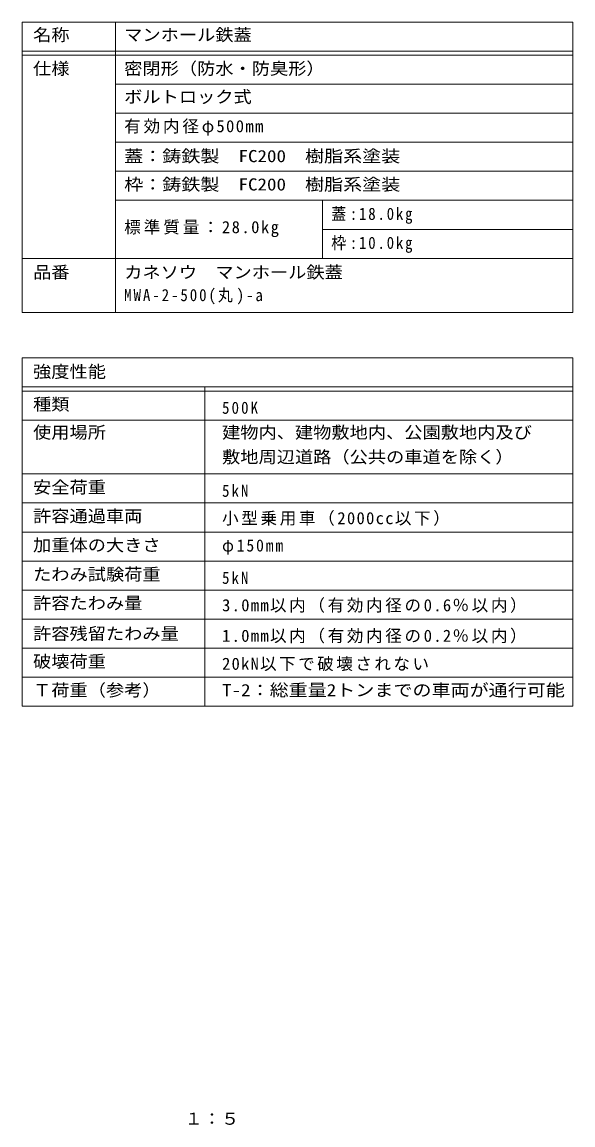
# Model space of a CAD drawing. Units: millimetres on the paper, enlarged 5 times. Extents: x -907 to 922, y -708 to 631.
# Drawn here: x 257 to 922, y -699 to 631 of the extents above; entities that cross this region are included whole.
import ezdxf
from ezdxf.enums import TextEntityAlignment as Align

# ---------------------------------------------------------------- set-up
doc = ezdxf.new("R2010")
doc.units = ezdxf.units.MM
doc.header["$LTSCALE"] = 5
doc.layers.add('F-5_F-5ﾚｲﾔ', color=2, linetype='Continuous')
doc.layers.add('F-F_F-Fﾚｲﾔ', color=3, linetype='Continuous', lineweight=18)
doc.styles.add('ＭＳ ゴシック', font='')
doc.styles.get('ＭＳ ゴシック').set_extended_font_data('MS Gothic')

msp = doc.modelspace()

# ---------------------------------------------------------------- linework, layer by layer
at = {"layer": 'F-F_F-Fﾚｲﾔ', "color": 7}
for p, q in [((257.261, 631), (922.28, 631)), ((257.261, 631), (257.261, 280.76)), ((369.987, 631), (369.987, 280.76)), ((922.28, 631), (922.28, 280.76)), ((257.261, 596), (922.28, 596)), ((257.261, 591), (922.28, 591)), ((922.28, 556), (369.987, 556)), ((922.28, 521), (369.987, 521)), ((922.28, 486), (369.987, 486)), ((369.987, 451), (922.28, 451)), ((369.987, 416.001), (922.28, 416.001)), ((619.987, 416.001), (619.987, 346)), ((619.987, 381.001), (922.28, 381.001)), ((257.261, 346), (922.28, 346)), ((257.261, 280.76), (922.28, 280.76)), ((257.261, 226), (922.28, 226)), ((257.261, 226), (257.261, -193.999)), ((922.28, 226), (922.28, -193.999)), ((257.261, 191), (922.28, 191)), ((478.038, 191), (478.038, -193.999)), ((257.261, 186), (922.28, 186)), ((257.261, 151), (922.28, 151)), ((257.261, 86), (922.28, 86)), ((257.261, 51), (922.28, 51)), ((257.261, 16), (922.28, 16)), ((922.28, -19), (257.261, -19)), ((257.261, -53.999), (922.28, -53.999)), ((257.261, -88.999), (922.28, -88.999)), ((257.261, -123.999), (922.28, -123.999)), ((257.261, -158.999), (922.28, -158.999)), ((257.261, -193.999), (922.28, -193.999))]:
    msp.add_line(p, q, dxfattribs=at)

# ---------------------------------------------------------------- texts
at = {"layer": 'F-5_F-5ﾚｲﾔ', "style": 'ＭＳ ゴシック', "width": 1.1}
msp.add_text('１：５', height=14.66, dxfattribs=at).set_placement((453.5, -703.231), align=Align.BOTTOM_LEFT)
at = {"layer": 'F-F_F-Fﾚｲﾔ', "style": 'ＭＳ ゴシック'}
for s, width, p in [('名称', 1.1, (270.57, 603.864)), ('マンホール鉄蓋', 1.1, (380.568, 603.864)), ('仕様', 1.1, (270.57, 563.236)), ('密閉形（防水・防臭形）', 1.1, (380.568, 563.236)), ('ボルトロック式', 1.1, (380.568, 529.128)), ('蓋：鋳鉄製\u3000FC200\u3000樹脂系塗装', 1.15, (380.568, 457.634)), ('枠：鋳鉄製\u3000FC200\u3000樹脂系塗装', 1.15, (380.568, 423.469)), ('品番', 1.1, (270.57, 317.514)), ('カネソウ\u3000マンホール鉄蓋', 1.1, (380.568, 317.514)), ('強度性能', 1.1, (270.57, 197.695)), ('種類', 1.1, (270.57, 158.312)), ('使用場所', 1.1, (270.57, 124.446)), ('建物内、建物敷地内、公園敷地内及び', 1.1, (498.705, 124.446)), ('敷地周辺道路（公共の車道を除く）', 1.1, (498.705, 94.81)), ('安全荷重', 1.1, (270.57, 58.216)), ('許容通過車両', 1.1, (270.57, 23.487)), ('加重体の大きさ', 1.1, (270.57, -11.513)), ('たわみ試験荷重', 1.1, (270.57, -46.784)), ('許容たわみ量', 1.1, (270.57, -81.513)), ('許容残留たわみ量', 1.1, (270.57, -118.353)), ('破壊荷重', 1.1, (270.57, -151.856)), ('Ｔ荷重（参考）', 1.1, (270.57, -186.389)), ('T-2：総重量2トンまでの車両が通行可能', 1.15, (498.705, -186.389))]:
    msp.add_text(s, height=14.66, dxfattribs=dict(at, width=width)).set_placement(p, align=Align.BOTTOM_LEFT)
at = {"layer": 'F-F_F-Fﾚｲﾔ', "char_height": 14.66, "attachment_point": 7, "style": 'ＭＳ ゴシック'}
for s, insert in [('\\T1.17;有効内径φ500mm', (380.568, 494.129)), ('\\T1.24;\\W0.9;蓋:18.0kg', (630.568, 387.634)), ('\\T1.18;標準質量：28.0kg', (380.568, 371.563)), ('\\T1.24;\\W0.9;枠:10.0kg', (630.568, 352.634)), ('\\T1.26;\\W0.9;MWA-2-500(丸)-a', (380.568, 290.504)), ('\\T1.28;\\W0.9;500K', (498.705, 158.312)), ('\\T1.27;\\W0.9;5kN', (498.705, 58.216)), ('\\T1.16;小型乗用車（2000cc以下）', (498.705, 23.487)), ('\\T1.23;\\W0.95;φ150mm', (498.705, -11.513)), ('\\T1.27;\\W0.9;5kN', (498.705, -46.784)), ('\\T1.16;3.0mm以内（有効内径の0.6％以内）', (498.705, -81.513)), ('\\T1.16;1.0mm以内（有効内径の0.2％以内）', (498.705, -118.353)), ('\\T1.15;20kN以下で破壊されない', (498.705, -151.856))]:
    msp.add_mtext(s, dxfattribs=dict(at, insert=insert))

doc.saveas('drawing.dxf')
